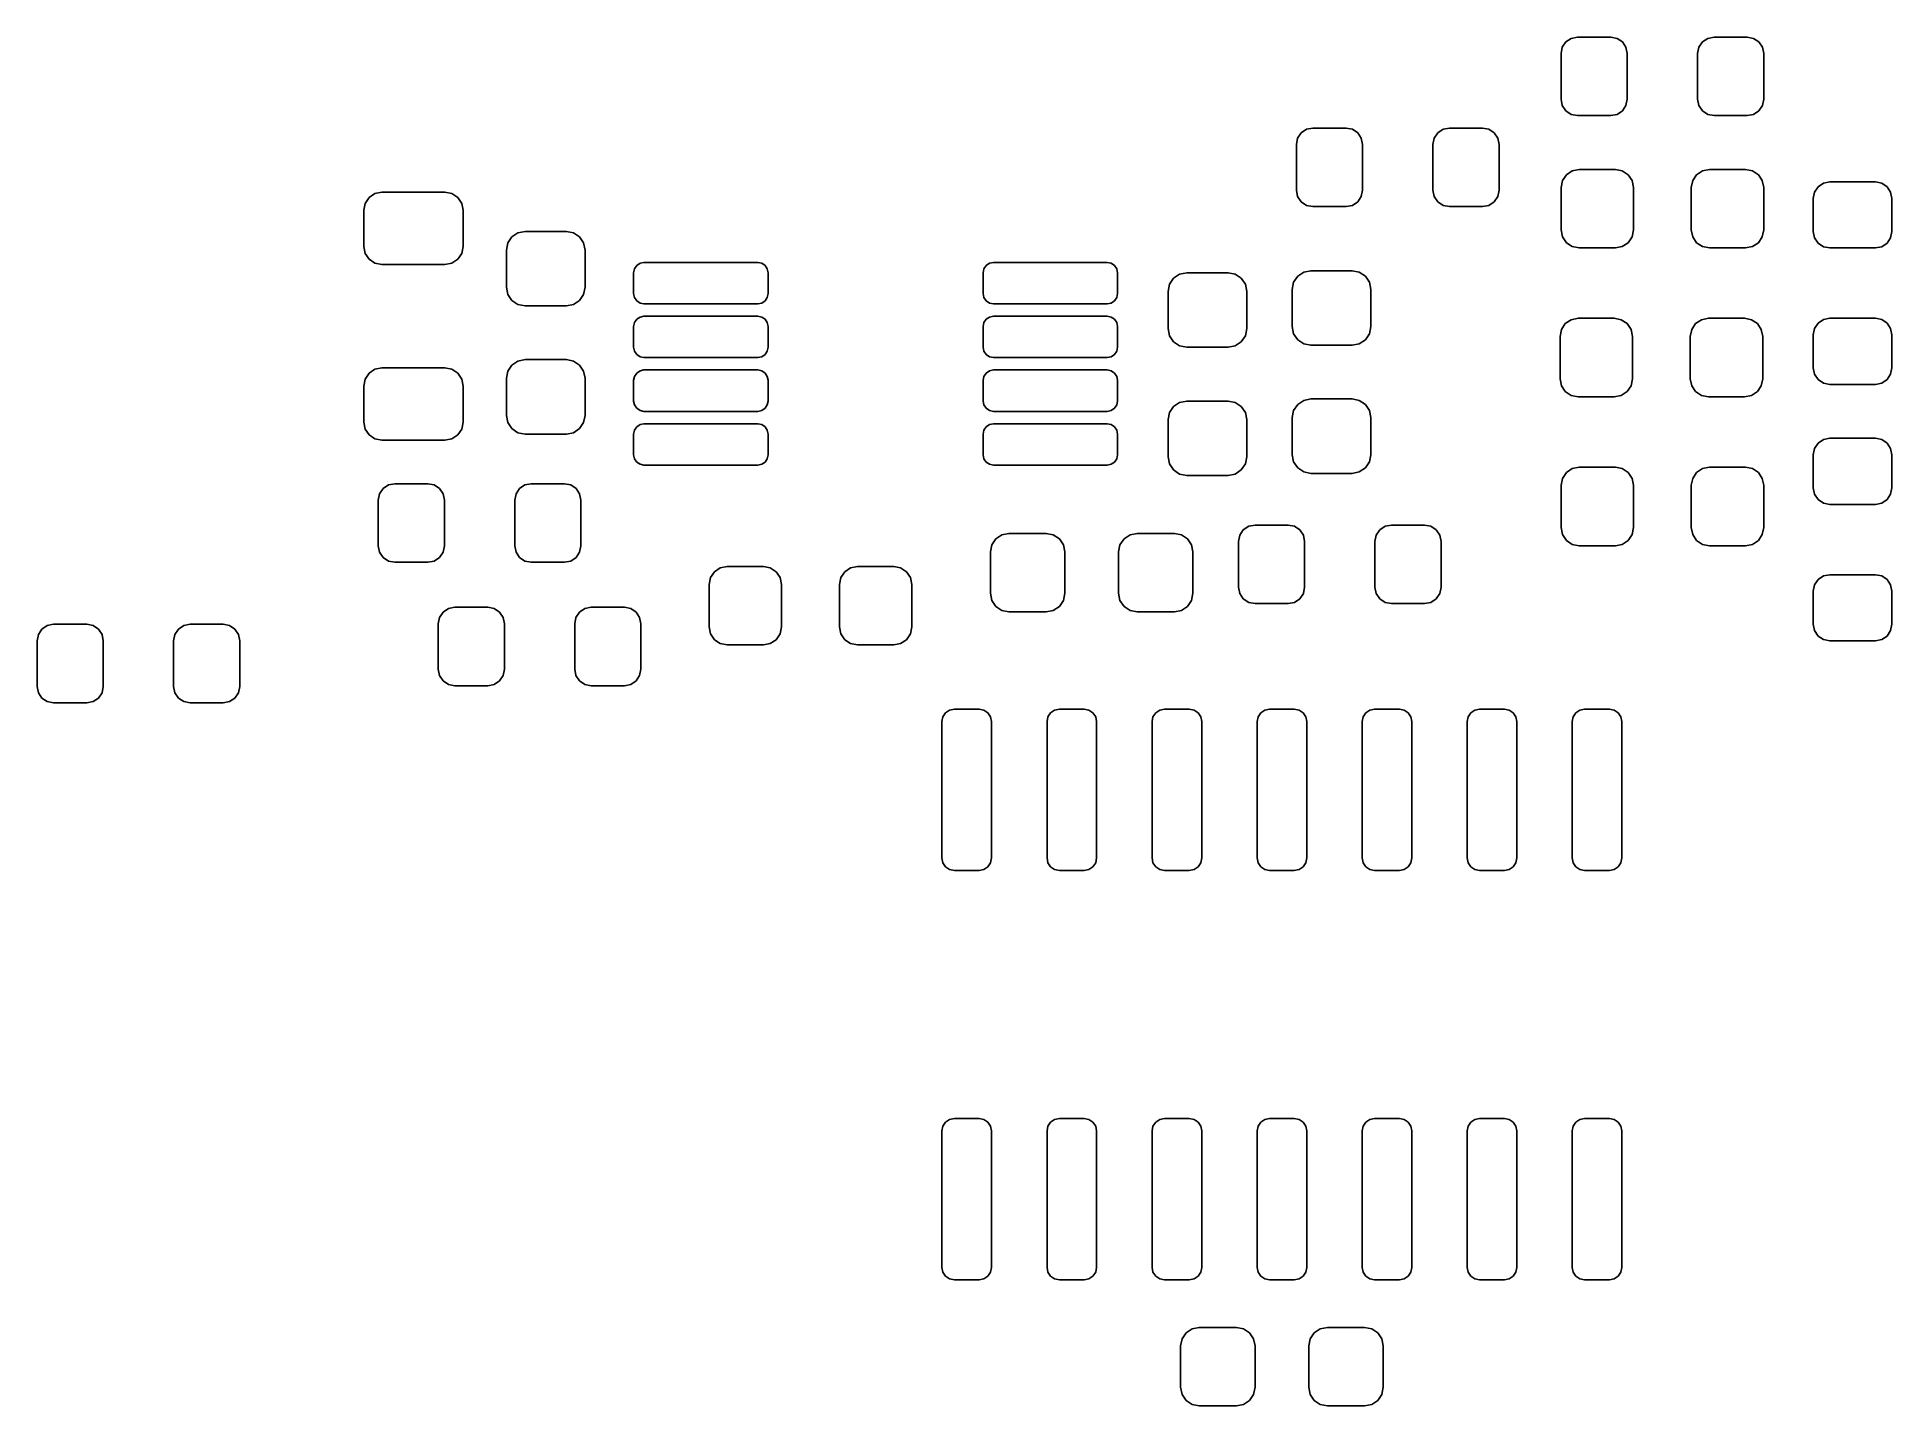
# Model space of a CAD drawing. Extents: x 184.2 to 206.6, y -76.5 to -59.9.
import ezdxf

# ---------------------------------------------------------------- set-up
doc = ezdxf.new("R2010")
doc.units = 0
doc.layers.add('BLACK', color=7, linetype='CONTINUOUS')

msp = doc.modelspace()

# ---------------------------------------------------------------- linework, layer by layer
at = {"layer": 'BLACK', "linetype": 'CONTINUOUS'}
for p, q in [((202.575, -60.125), (202.590224, -60.048463)), ((202.590224, -60.048463), (202.633579, -59.983579)), ((202.633579, -59.983579), (202.698463, -59.940224)), ((202.698463, -59.940224), (202.775, -59.925)), ((202.775, -59.925), (203.175, -59.925)), ((203.175, -59.925), (203.251537, -59.940224)), ((203.251537, -59.940224), (203.316421, -59.983579)), ((203.316421, -59.983579), (203.359776, -60.048463)), ((203.359776, -60.048463), (203.375, -60.125)), ((204.225, -60.125), (204.240224, -60.048463)), ((204.240224, -60.048463), (204.283579, -59.983579)), ((204.283579, -59.983579), (204.348463, -59.940224)), ((204.348463, -59.940224), (204.425, -59.925)), ((204.425, -59.925), (204.825, -59.925)), ((204.825, -59.925), (204.901537, -59.940224)), ((204.901537, -59.940224), (204.966421, -59.983579)), ((204.966421, -59.983579), (205.009776, -60.048463)), ((205.009776, -60.048463), (205.025, -60.125)), ((202.575, -60.675), (202.575, -60.125)), ((203.375, -60.125), (203.375, -60.675)), ((204.225, -60.675), (204.225, -60.125)), ((205.025, -60.125), (205.025, -60.675)), ((202.590224, -60.751537), (202.575, -60.675)), ((202.633579, -60.816421), (202.590224, -60.751537)), ((203.359776, -60.751537), (203.316421, -60.816421)), ((203.375, -60.675), (203.359776, -60.751537)), ((204.240224, -60.751537), (204.225, -60.675)), ((204.283579, -60.816421), (204.240224, -60.751537)), ((205.009776, -60.751537), (204.966421, -60.816421)), ((205.025, -60.675), (205.009776, -60.751537)), ((202.698463, -60.859776), (202.633579, -60.816421)), ((202.775, -60.875), (202.698463, -60.859776)), ((203.175, -60.875), (202.775, -60.875)), ((203.251537, -60.859776), (203.175, -60.875)), ((203.316421, -60.816421), (203.251537, -60.859776)), ((204.348463, -60.859776), (204.283579, -60.816421)), ((204.425, -60.875), (204.348463, -60.859776)), ((204.825, -60.875), (204.425, -60.875)), ((204.901537, -60.859776), (204.825, -60.875)), ((204.966421, -60.816421), (204.901537, -60.859776)), ((199.375, -61.225), (199.390224, -61.148463)), ((199.390224, -61.148463), (199.433579, -61.083579)), ((199.433579, -61.083579), (199.498463, -61.040224)), ((199.498463, -61.040224), (199.575, -61.025)), ((199.575, -61.025), (199.975, -61.025)), ((199.975, -61.025), (200.051537, -61.040224)), ((200.051537, -61.040224), (200.116421, -61.083579)), ((200.116421, -61.083579), (200.159776, -61.148463)), ((200.159776, -61.148463), (200.175, -61.225)), ((201.025, -61.225), (201.040224, -61.148463)), ((201.040224, -61.148463), (201.083579, -61.083579)), ((201.083579, -61.083579), (201.148463, -61.040224)), ((201.148463, -61.040224), (201.225, -61.025)), ((201.225, -61.025), (201.625, -61.025)), ((201.625, -61.025), (201.701537, -61.040224)), ((201.701537, -61.040224), (201.766421, -61.083579)), ((201.766421, -61.083579), (201.809776, -61.148463)), ((201.809776, -61.148463), (201.825, -61.225)), ((199.375, -61.775), (199.375, -61.225)), ((200.175, -61.225), (200.175, -61.775)), ((201.025, -61.775), (201.025, -61.225)), ((201.825, -61.225), (201.825, -61.775)), ((202.575, -61.74375), (202.591651, -61.660038)), ((202.591651, -61.660038), (202.63907, -61.58907)), ((202.63907, -61.58907), (202.710038, -61.541651)), ((202.710038, -61.541651), (202.79375, -61.525)), ((202.79375, -61.525), (203.23125, -61.525)), ((203.23125, -61.525), (203.314962, -61.541651)), ((203.314962, -61.541651), (203.38593, -61.58907)), ((203.38593, -61.58907), (203.433349, -61.660038)), ((203.433349, -61.660038), (203.45, -61.74375)), ((204.15, -61.74375), (204.166651, -61.660038)), ((204.166651, -61.660038), (204.21407, -61.58907)), ((204.21407, -61.58907), (204.285038, -61.541651)), ((204.285038, -61.541651), (204.36875, -61.525)), ((204.36875, -61.525), (204.80625, -61.525)), ((204.80625, -61.525), (204.889962, -61.541651)), ((204.889962, -61.541651), (204.96093, -61.58907)), ((204.96093, -61.58907), (205.008349, -61.660038)), ((205.008349, -61.660038), (205.025, -61.74375)), ((188.116651, -61.935038), (188.16407, -61.86407)), ((188.16407, -61.86407), (188.235038, -61.816651)), ((188.235038, -61.816651), (188.31875, -61.8)), ((188.31875, -61.8), (189.08125, -61.8)), ((189.08125, -61.8), (189.164962, -61.816651)), ((189.164962, -61.816651), (189.23593, -61.86407)), ((189.23593, -61.86407), (189.283349, -61.935038)), ((199.390224, -61.851537), (199.375, -61.775)), ((199.433579, -61.916421), (199.390224, -61.851537)), ((200.159776, -61.851537), (200.116421, -61.916421)), ((200.175, -61.775), (200.159776, -61.851537)), ((201.040224, -61.851537), (201.025, -61.775)), ((201.083579, -61.916421), (201.040224, -61.851537)), ((201.809776, -61.851537), (201.766421, -61.916421)), ((201.825, -61.775), (201.809776, -61.851537)), ((202.575, -62.25625), (202.575, -61.74375)), ((203.45, -61.74375), (203.45, -62.25625)), ((204.15, -62.25625), (204.15, -61.74375)), ((205.025, -61.74375), (205.025, -62.25625)), ((205.625, -61.875), (205.640224, -61.798463)), ((205.625, -62.275), (205.625, -61.875)), ((205.640224, -61.798463), (205.683579, -61.733579)), ((205.683579, -61.733579), (205.748463, -61.690224)), ((205.748463, -61.690224), (205.825, -61.675)), ((205.825, -61.675), (206.375, -61.675)), ((206.375, -61.675), (206.451537, -61.690224)), ((206.451537, -61.690224), (206.516421, -61.733579)), ((206.516421, -61.733579), (206.559776, -61.798463)), ((206.559776, -61.798463), (206.575, -61.875)), ((206.575, -61.875), (206.575, -62.275)), ((188.1, -62.01875), (188.116651, -61.935038)), ((188.1, -62.45625), (188.1, -62.01875)), ((189.283349, -61.935038), (189.3, -62.01875)), ((189.3, -62.01875), (189.3, -62.45625)), ((199.498463, -61.959776), (199.433579, -61.916421)), ((199.575, -61.975), (199.498463, -61.959776)), ((199.975, -61.975), (199.575, -61.975)), ((200.051537, -61.959776), (199.975, -61.975)), ((200.116421, -61.916421), (200.051537, -61.959776)), ((201.148463, -61.959776), (201.083579, -61.916421)), ((201.225, -61.975), (201.148463, -61.959776)), ((201.625, -61.975), (201.225, -61.975)), ((201.701537, -61.959776), (201.625, -61.975)), ((201.766421, -61.916421), (201.701537, -61.959776)), ((189.842127, -62.413896), (189.890901, -62.340901)), ((189.890901, -62.340901), (189.963896, -62.292127)), ((189.963896, -62.292127), (190.05, -62.275)), ((190.05, -62.275), (190.55, -62.275)), ((190.55, -62.275), (190.636104, -62.292127)), ((190.636104, -62.292127), (190.709099, -62.340901)), ((190.709099, -62.340901), (190.757873, -62.413896)), ((202.591651, -62.339962), (202.575, -62.25625)), ((202.63907, -62.41093), (202.591651, -62.339962)), ((203.433349, -62.339962), (203.38593, -62.41093)), ((203.45, -62.25625), (203.433349, -62.339962)), ((204.166651, -62.339962), (204.15, -62.25625)), ((204.21407, -62.41093), (204.166651, -62.339962)), ((205.008349, -62.339962), (204.96093, -62.41093)), ((205.025, -62.25625), (205.008349, -62.339962)), ((205.640224, -62.351537), (205.625, -62.275)), ((206.575, -62.275), (206.559776, -62.351537)), ((188.116651, -62.539962), (188.1, -62.45625)), ((188.16407, -62.61093), (188.116651, -62.539962)), ((189.283349, -62.539962), (189.23593, -62.61093)), ((189.3, -62.45625), (189.283349, -62.539962)), ((189.825, -62.5), (189.842127, -62.413896)), ((189.825, -62.95), (189.825, -62.5)), ((190.757873, -62.413896), (190.775, -62.5)), ((190.775, -62.5), (190.775, -62.95)), ((202.710038, -62.458349), (202.63907, -62.41093)), ((202.79375, -62.475), (202.710038, -62.458349)), ((203.23125, -62.475), (202.79375, -62.475)), ((203.314962, -62.458349), (203.23125, -62.475)), ((203.38593, -62.41093), (203.314962, -62.458349)), ((204.285038, -62.458349), (204.21407, -62.41093)), ((204.36875, -62.475), (204.285038, -62.458349)), ((204.80625, -62.475), (204.36875, -62.475)), ((204.889962, -62.458349), (204.80625, -62.475)), ((204.96093, -62.41093), (204.889962, -62.458349)), ((205.683579, -62.416421), (205.640224, -62.351537)), ((205.748463, -62.459776), (205.683579, -62.416421)), ((205.825, -62.475), (205.748463, -62.459776)), ((206.375, -62.475), (205.825, -62.475)), ((206.451537, -62.459776), (206.375, -62.475)), ((206.516421, -62.416421), (206.451537, -62.459776)), ((206.559776, -62.351537), (206.516421, -62.416421)), ((188.235038, -62.658349), (188.16407, -62.61093)), ((188.31875, -62.675), (188.235038, -62.658349)), ((189.08125, -62.675), (188.31875, -62.675)), ((189.164962, -62.658349), (189.08125, -62.675)), ((189.23593, -62.61093), (189.164962, -62.658349)), ((191.3625, -62.775), (191.372015, -62.727165)), ((191.3625, -63.025), (191.3625, -62.775)), ((191.372015, -62.727165), (191.399112, -62.686612)), ((191.399112, -62.686612), (191.439665, -62.659515)), ((191.439665, -62.659515), (191.4875, -62.65)), ((191.4875, -62.65), (192.8625, -62.65)), ((192.8625, -62.65), (192.910335, -62.659515)), ((192.910335, -62.659515), (192.950888, -62.686612)), ((192.950888, -62.686612), (192.977985, -62.727165)), ((192.977985, -62.727165), (192.9875, -62.775)), ((192.9875, -62.775), (192.9875, -63.025)), ((195.5875, -62.775), (195.597015, -62.727165)), ((195.5875, -63.025), (195.5875, -62.775)), ((195.597015, -62.727165), (195.624112, -62.686612)), ((195.624112, -62.686612), (195.664665, -62.659515)), ((195.664665, -62.659515), (195.7125, -62.65)), ((195.7125, -62.65), (197.0875, -62.65)), ((197.0875, -62.65), (197.135335, -62.659515)), ((197.135335, -62.659515), (197.175888, -62.686612)), ((197.175888, -62.686612), (197.202985, -62.727165)), ((197.202985, -62.727165), (197.2125, -62.775)), ((197.2125, -62.775), (197.2125, -63.025)), ((197.963896, -62.792127), (198.05, -62.775)), ((198.05, -62.775), (198.55, -62.775)), ((198.55, -62.775), (198.636104, -62.792127)), ((199.390901, -62.815901), (199.463896, -62.767127)), ((199.463896, -62.767127), (199.55, -62.75)), ((199.55, -62.75), (200.05, -62.75)), ((200.05, -62.75), (200.136104, -62.767127)), ((200.136104, -62.767127), (200.209099, -62.815901)), ((189.842127, -63.036104), (189.825, -62.95)), ((190.775, -62.95), (190.757873, -63.036104)), ((197.825, -63), (197.842127, -62.913896)), ((197.825, -63.45), (197.825, -63)), ((197.842127, -62.913896), (197.890901, -62.840901)), ((197.890901, -62.840901), (197.963896, -62.792127)), ((198.636104, -62.792127), (198.709099, -62.840901)), ((198.709099, -62.840901), (198.757873, -62.913896)), ((198.757873, -62.913896), (198.775, -63)), ((198.775, -63), (198.775, -63.45)), ((199.325, -62.975), (199.342127, -62.888896)), ((199.325, -63.425), (199.325, -62.975)), ((199.342127, -62.888896), (199.390901, -62.815901)), ((200.209099, -62.815901), (200.257873, -62.888896)), ((200.257873, -62.888896), (200.275, -62.975)), ((200.275, -62.975), (200.275, -63.425)), ((189.890901, -63.109099), (189.842127, -63.036104)), ((189.963896, -63.157873), (189.890901, -63.109099)), ((190.05, -63.175), (189.963896, -63.157873)), ((190.55, -63.175), (190.05, -63.175)), ((190.636104, -63.157873), (190.55, -63.175)), ((190.709099, -63.109099), (190.636104, -63.157873)), ((190.757873, -63.036104), (190.709099, -63.109099)), ((191.372015, -63.072835), (191.3625, -63.025)), ((191.399112, -63.113388), (191.372015, -63.072835)), ((191.439665, -63.140485), (191.399112, -63.113388)), ((191.4875, -63.15), (191.439665, -63.140485)), ((192.8625, -63.15), (191.4875, -63.15)), ((192.910335, -63.140485), (192.8625, -63.15)), ((192.950888, -63.113388), (192.910335, -63.140485)), ((192.977985, -63.072835), (192.950888, -63.113388)), ((192.9875, -63.025), (192.977985, -63.072835)), ((195.597015, -63.072835), (195.5875, -63.025)), ((195.624112, -63.113388), (195.597015, -63.072835)), ((195.664665, -63.140485), (195.624112, -63.113388)), ((195.7125, -63.15), (195.664665, -63.140485)), ((197.0875, -63.15), (195.7125, -63.15)), ((197.135335, -63.140485), (197.0875, -63.15)), ((197.175888, -63.113388), (197.135335, -63.140485)), ((197.202985, -63.072835), (197.175888, -63.113388)), ((197.2125, -63.025), (197.202985, -63.072835)), ((191.3625, -63.425), (191.372015, -63.377165)), ((191.3625, -63.675), (191.3625, -63.425)), ((191.372015, -63.377165), (191.399112, -63.336612)), ((191.399112, -63.336612), (191.439665, -63.309515)), ((191.439665, -63.309515), (191.4875, -63.3)), ((191.4875, -63.3), (192.8625, -63.3)), ((192.8625, -63.3), (192.910335, -63.309515)), ((192.910335, -63.309515), (192.950888, -63.336612)), ((192.950888, -63.336612), (192.977985, -63.377165)), ((192.977985, -63.377165), (192.9875, -63.425)), ((192.9875, -63.425), (192.9875, -63.675)), ((195.5875, -63.425), (195.597015, -63.377165)), ((195.5875, -63.675), (195.5875, -63.425)), ((195.597015, -63.377165), (195.624112, -63.336612)), ((195.624112, -63.336612), (195.664665, -63.309515)), ((195.664665, -63.309515), (195.7125, -63.3)), ((195.7125, -63.3), (197.0875, -63.3)), ((197.0875, -63.3), (197.135335, -63.309515)), ((197.135335, -63.309515), (197.175888, -63.336612)), ((197.175888, -63.336612), (197.202985, -63.377165)), ((197.202985, -63.377165), (197.2125, -63.425)), ((197.2125, -63.425), (197.2125, -63.675)), ((197.842127, -63.536104), (197.825, -63.45)), ((198.775, -63.45), (198.757873, -63.536104)), ((199.342127, -63.511104), (199.325, -63.425)), ((200.275, -63.425), (200.257873, -63.511104)), ((202.5625, -63.54375), (202.579151, -63.460038)), ((202.579151, -63.460038), (202.62657, -63.38907)), ((202.62657, -63.38907), (202.697538, -63.341651)), ((202.697538, -63.341651), (202.78125, -63.325)), ((202.78125, -63.325), (203.21875, -63.325)), ((203.21875, -63.325), (203.302462, -63.341651)), ((203.302462, -63.341651), (203.37343, -63.38907)), ((203.37343, -63.38907), (203.420849, -63.460038)), ((203.420849, -63.460038), (203.4375, -63.54375)), ((204.1375, -63.54375), (204.154151, -63.460038)), ((204.154151, -63.460038), (204.20157, -63.38907)), ((204.20157, -63.38907), (204.272538, -63.341651)), ((204.272538, -63.341651), (204.35625, -63.325)), ((204.35625, -63.325), (204.79375, -63.325)), ((204.79375, -63.325), (204.877462, -63.341651)), ((204.877462, -63.341651), (204.94843, -63.38907)), ((204.94843, -63.38907), (204.995849, -63.460038)), ((204.995849, -63.460038), (205.0125, -63.54375)), ((205.625, -63.525), (205.640224, -63.448463)), ((205.640224, -63.448463), (205.683579, -63.383579)), ((205.683579, -63.383579), (205.748463, -63.340224)), ((205.748463, -63.340224), (205.825, -63.325)), ((205.825, -63.325), (206.375, -63.325)), ((206.375, -63.325), (206.451537, -63.340224)), ((206.451537, -63.340224), (206.516421, -63.383579)), ((206.516421, -63.383579), (206.559776, -63.448463)), ((206.559776, -63.448463), (206.575, -63.525)), ((191.372015, -63.722835), (191.3625, -63.675)), ((192.9875, -63.675), (192.977985, -63.722835)), ((195.597015, -63.722835), (195.5875, -63.675)), ((197.2125, -63.675), (197.202985, -63.722835)), ((197.890901, -63.609099), (197.842127, -63.536104)), ((197.963896, -63.657873), (197.890901, -63.609099)), ((198.05, -63.675), (197.963896, -63.657873)), ((198.55, -63.675), (198.05, -63.675)), ((198.636104, -63.657873), (198.55, -63.675)), ((198.709099, -63.609099), (198.636104, -63.657873)), ((198.757873, -63.536104), (198.709099, -63.609099)), ((199.390901, -63.584099), (199.342127, -63.511104)), ((199.463896, -63.632873), (199.390901, -63.584099)), ((199.55, -63.65), (199.463896, -63.632873)), ((200.05, -63.65), (199.55, -63.65)), ((200.136104, -63.632873), (200.05, -63.65)), ((200.209099, -63.584099), (200.136104, -63.632873)), ((200.257873, -63.511104), (200.209099, -63.584099)), ((202.5625, -64.05625), (202.5625, -63.54375)), ((203.4375, -63.54375), (203.4375, -64.05625)), ((204.1375, -64.05625), (204.1375, -63.54375)), ((205.0125, -63.54375), (205.0125, -64.05625)), ((205.625, -63.925), (205.625, -63.525)), ((206.575, -63.525), (206.575, -63.925)), ((189.842127, -63.963896), (189.890901, -63.890901)), ((189.890901, -63.890901), (189.963896, -63.842127)), ((189.963896, -63.842127), (190.05, -63.825)), ((190.05, -63.825), (190.55, -63.825)), ((190.55, -63.825), (190.636104, -63.842127)), ((190.636104, -63.842127), (190.709099, -63.890901)), ((190.709099, -63.890901), (190.757873, -63.963896)), ((191.399112, -63.763388), (191.372015, -63.722835)), ((191.439665, -63.790485), (191.399112, -63.763388)), ((191.4875, -63.8), (191.439665, -63.790485)), ((192.8625, -63.8), (191.4875, -63.8)), ((192.910335, -63.790485), (192.8625, -63.8)), ((192.950888, -63.763388), (192.910335, -63.790485)), ((192.977985, -63.722835), (192.950888, -63.763388)), ((195.624112, -63.763388), (195.597015, -63.722835)), ((195.664665, -63.790485), (195.624112, -63.763388)), ((195.7125, -63.8), (195.664665, -63.790485)), ((197.0875, -63.8), (195.7125, -63.8)), ((197.135335, -63.790485), (197.0875, -63.8)), ((197.175888, -63.763388), (197.135335, -63.790485)), ((197.202985, -63.722835), (197.175888, -63.763388)), ((188.1, -64.14375), (188.116651, -64.060038)), ((188.116651, -64.060038), (188.16407, -63.98907)), ((188.16407, -63.98907), (188.235038, -63.941651)), ((188.235038, -63.941651), (188.31875, -63.925)), ((188.31875, -63.925), (189.08125, -63.925)), ((189.08125, -63.925), (189.164962, -63.941651)), ((189.164962, -63.941651), (189.23593, -63.98907)), ((189.23593, -63.98907), (189.283349, -64.060038)), ((189.283349, -64.060038), (189.3, -64.14375)), ((189.825, -64.05), (189.842127, -63.963896)), ((189.825, -64.5), (189.825, -64.05)), ((190.757873, -63.963896), (190.775, -64.05)), ((190.775, -64.05), (190.775, -64.5)), ((191.3625, -64.075), (191.372015, -64.027165)), ((191.3625, -64.325), (191.3625, -64.075)), ((191.372015, -64.027165), (191.399112, -63.986612)), ((191.399112, -63.986612), (191.439665, -63.959515)), ((191.439665, -63.959515), (191.4875, -63.95)), ((191.4875, -63.95), (192.8625, -63.95)), ((192.8625, -63.95), (192.910335, -63.959515)), ((192.910335, -63.959515), (192.950888, -63.986612)), ((192.950888, -63.986612), (192.977985, -64.027165)), ((192.977985, -64.027165), (192.9875, -64.075)), ((192.9875, -64.075), (192.9875, -64.325)), ((195.5875, -64.075), (195.597015, -64.027165)), ((195.5875, -64.325), (195.5875, -64.075)), ((195.597015, -64.027165), (195.624112, -63.986612)), ((195.624112, -63.986612), (195.664665, -63.959515)), ((195.664665, -63.959515), (195.7125, -63.95)), ((195.7125, -63.95), (197.0875, -63.95)), ((197.0875, -63.95), (197.135335, -63.959515)), ((197.135335, -63.959515), (197.175888, -63.986612)), ((197.175888, -63.986612), (197.202985, -64.027165)), ((197.202985, -64.027165), (197.2125, -64.075)), ((197.2125, -64.075), (197.2125, -64.325)), ((202.579151, -64.139962), (202.5625, -64.05625)), ((203.4375, -64.05625), (203.420849, -64.139962)), ((204.154151, -64.139962), (204.1375, -64.05625)), ((205.0125, -64.05625), (204.995849, -64.139962)), ((205.640224, -64.001537), (205.625, -63.925)), ((205.683579, -64.066421), (205.640224, -64.001537)), ((205.748463, -64.109776), (205.683579, -64.066421)), ((205.825, -64.125), (205.748463, -64.109776)), ((206.375, -64.125), (205.825, -64.125)), ((206.451537, -64.109776), (206.375, -64.125)), ((206.516421, -64.066421), (206.451537, -64.109776)), ((206.559776, -64.001537), (206.516421, -64.066421)), ((206.575, -63.925), (206.559776, -64.001537)), ((188.1, -64.58125), (188.1, -64.14375)), ((189.3, -64.14375), (189.3, -64.58125)), ((191.372015, -64.372835), (191.3625, -64.325)), ((192.9875, -64.325), (192.977985, -64.372835)), ((195.597015, -64.372835), (195.5875, -64.325)), ((197.2125, -64.325), (197.202985, -64.372835)), ((197.890901, -64.390901), (197.963896, -64.342127)), ((197.963896, -64.342127), (198.05, -64.325)), ((198.05, -64.325), (198.55, -64.325)), ((198.55, -64.325), (198.636104, -64.342127)), ((198.636104, -64.342127), (198.709099, -64.390901)), ((199.390901, -64.365901), (199.463896, -64.317127)), ((199.463896, -64.317127), (199.55, -64.3)), ((199.55, -64.3), (200.05, -64.3)), ((200.05, -64.3), (200.136104, -64.317127)), ((200.136104, -64.317127), (200.209099, -64.365901)), ((202.62657, -64.21093), (202.579151, -64.139962)), ((202.697538, -64.258349), (202.62657, -64.21093)), ((202.78125, -64.275), (202.697538, -64.258349)), ((203.21875, -64.275), (202.78125, -64.275)), ((203.302462, -64.258349), (203.21875, -64.275)), ((203.37343, -64.21093), (203.302462, -64.258349)), ((203.420849, -64.139962), (203.37343, -64.21093)), ((204.20157, -64.21093), (204.154151, -64.139962)), ((204.272538, -64.258349), (204.20157, -64.21093)), ((204.35625, -64.275), (204.272538, -64.258349)), ((204.79375, -64.275), (204.35625, -64.275)), ((204.877462, -64.258349), (204.79375, -64.275)), ((204.94843, -64.21093), (204.877462, -64.258349)), ((204.995849, -64.139962), (204.94843, -64.21093)), ((188.116651, -64.664962), (188.1, -64.58125)), ((189.3, -64.58125), (189.283349, -64.664962)), ((189.842127, -64.586104), (189.825, -64.5)), ((190.775, -64.5), (190.757873, -64.586104)), ((191.399112, -64.413388), (191.372015, -64.372835)), ((191.439665, -64.440485), (191.399112, -64.413388)), ((191.4875, -64.45), (191.439665, -64.440485)), ((192.8625, -64.45), (191.4875, -64.45)), ((192.910335, -64.440485), (192.8625, -64.45)), ((192.950888, -64.413388), (192.910335, -64.440485)), ((192.977985, -64.372835), (192.950888, -64.413388)), ((195.624112, -64.413388), (195.597015, -64.372835)), ((195.664665, -64.440485), (195.624112, -64.413388)), ((195.7125, -64.45), (195.664665, -64.440485)), ((197.0875, -64.45), (195.7125, -64.45)), ((197.135335, -64.440485), (197.0875, -64.45)), ((197.175888, -64.413388), (197.135335, -64.440485)), ((197.202985, -64.372835), (197.175888, -64.413388)), ((197.825, -64.55), (197.842127, -64.463896)), ((197.825, -65), (197.825, -64.55)), ((197.842127, -64.463896), (197.890901, -64.390901)), ((198.709099, -64.390901), (198.757873, -64.463896)), ((198.757873, -64.463896), (198.775, -64.55)), ((198.775, -64.55), (198.775, -65)), ((199.325, -64.525), (199.342127, -64.438896)), ((199.325, -64.975), (199.325, -64.525)), ((199.342127, -64.438896), (199.390901, -64.365901)), ((200.209099, -64.365901), (200.257873, -64.438896)), ((200.257873, -64.438896), (200.275, -64.525)), ((200.275, -64.525), (200.275, -64.975)), ((188.16407, -64.73593), (188.116651, -64.664962)), ((188.235038, -64.783349), (188.16407, -64.73593)), ((188.31875, -64.8), (188.235038, -64.783349)), ((189.08125, -64.8), (188.31875, -64.8)), ((189.164962, -64.783349), (189.08125, -64.8)), ((189.23593, -64.73593), (189.164962, -64.783349)), ((189.283349, -64.664962), (189.23593, -64.73593)), ((189.890901, -64.659099), (189.842127, -64.586104)), ((189.963896, -64.707873), (189.890901, -64.659099)), ((190.05, -64.725), (189.963896, -64.707873)), ((190.55, -64.725), (190.05, -64.725)), ((190.636104, -64.707873), (190.55, -64.725)), ((190.709099, -64.659099), (190.636104, -64.707873)), ((190.757873, -64.586104), (190.709099, -64.659099)), ((191.3625, -64.725), (191.372015, -64.677165)), ((191.3625, -64.975), (191.3625, -64.725)), ((191.372015, -64.677165), (191.399112, -64.636612)), ((191.399112, -64.636612), (191.439665, -64.609515)), ((191.439665, -64.609515), (191.4875, -64.6)), ((191.4875, -64.6), (192.8625, -64.6)), ((192.8625, -64.6), (192.910335, -64.609515)), ((192.910335, -64.609515), (192.950888, -64.636612)), ((192.950888, -64.636612), (192.977985, -64.677165)), ((192.977985, -64.677165), (192.9875, -64.725)), ((192.9875, -64.725), (192.9875, -64.975)), ((195.5875, -64.725), (195.597015, -64.677165)), ((195.5875, -64.975), (195.5875, -64.725)), ((195.597015, -64.677165), (195.624112, -64.636612)), ((195.624112, -64.636612), (195.664665, -64.609515)), ((195.664665, -64.609515), (195.7125, -64.6)), ((195.7125, -64.6), (197.0875, -64.6)), ((197.0875, -64.6), (197.135335, -64.609515)), ((197.135335, -64.609515), (197.175888, -64.636612)), ((197.175888, -64.636612), (197.202985, -64.677165)), ((197.202985, -64.677165), (197.2125, -64.725)), ((197.2125, -64.725), (197.2125, -64.975)), ((205.683579, -64.833579), (205.748463, -64.790224)), ((205.748463, -64.790224), (205.825, -64.775)), ((205.825, -64.775), (206.375, -64.775)), ((206.375, -64.775), (206.451537, -64.790224)), ((206.451537, -64.790224), (206.516421, -64.833579)), ((191.372015, -65.022835), (191.3625, -64.975)), ((191.399112, -65.063388), (191.372015, -65.022835)), ((192.977985, -65.022835), (192.950888, -65.063388)), ((192.9875, -64.975), (192.977985, -65.022835)), ((195.597015, -65.022835), (195.5875, -64.975)), ((195.624112, -65.063388), (195.597015, -65.022835)), ((197.202985, -65.022835), (197.175888, -65.063388)), ((197.2125, -64.975), (197.202985, -65.022835)), ((197.842127, -65.086104), (197.825, -65)), ((198.775, -65), (198.757873, -65.086104)), ((199.342127, -65.061104), (199.325, -64.975)), ((200.275, -64.975), (200.257873, -65.061104)), ((205.625, -64.975), (205.640224, -64.898463)), ((205.625, -65.375), (205.625, -64.975)), ((205.640224, -64.898463), (205.683579, -64.833579)), ((206.516421, -64.833579), (206.559776, -64.898463)), ((206.559776, -64.898463), (206.575, -64.975)), ((206.575, -64.975), (206.575, -65.375)), ((191.439665, -65.090485), (191.399112, -65.063388)), ((191.4875, -65.1), (191.439665, -65.090485)), ((192.8625, -65.1), (191.4875, -65.1)), ((192.910335, -65.090485), (192.8625, -65.1)), ((192.950888, -65.063388), (192.910335, -65.090485)), ((195.664665, -65.090485), (195.624112, -65.063388)), ((195.7125, -65.1), (195.664665, -65.090485)), ((197.0875, -65.1), (195.7125, -65.1)), ((197.135335, -65.090485), (197.0875, -65.1)), ((197.175888, -65.063388), (197.135335, -65.090485)), ((197.890901, -65.159099), (197.842127, -65.086104)), ((197.963896, -65.207873), (197.890901, -65.159099)), ((198.05, -65.225), (197.963896, -65.207873)), ((198.55, -65.225), (198.05, -65.225)), ((198.636104, -65.207873), (198.55, -65.225)), ((198.709099, -65.159099), (198.636104, -65.207873)), ((198.757873, -65.086104), (198.709099, -65.159099)), ((199.390901, -65.134099), (199.342127, -65.061104)), ((199.463896, -65.182873), (199.390901, -65.134099)), ((199.55, -65.2), (199.463896, -65.182873)), ((200.05, -65.2), (199.55, -65.2)), ((200.136104, -65.182873), (200.05, -65.2)), ((200.209099, -65.134099), (200.136104, -65.182873)), ((200.257873, -65.061104), (200.209099, -65.134099)), ((202.591651, -65.260038), (202.63907, -65.18907)), ((202.63907, -65.18907), (202.710038, -65.141651)), ((202.710038, -65.141651), (202.79375, -65.125)), ((202.79375, -65.125), (203.23125, -65.125)), ((203.23125, -65.125), (203.314962, -65.141651)), ((203.314962, -65.141651), (203.38593, -65.18907)), ((203.38593, -65.18907), (203.433349, -65.260038)), ((204.166651, -65.260038), (204.21407, -65.18907)), ((204.21407, -65.18907), (204.285038, -65.141651)), ((204.285038, -65.141651), (204.36875, -65.125)), ((204.36875, -65.125), (204.80625, -65.125)), ((204.80625, -65.125), (204.889962, -65.141651)), ((204.889962, -65.141651), (204.96093, -65.18907)), ((204.96093, -65.18907), (205.008349, -65.260038)), ((188.275, -65.525), (188.290224, -65.448463)), ((188.290224, -65.448463), (188.333579, -65.383579)), ((188.333579, -65.383579), (188.398463, -65.340224)), ((188.398463, -65.340224), (188.475, -65.325)), ((188.475, -65.325), (188.875, -65.325)), ((188.875, -65.325), (188.951537, -65.340224)), ((188.951537, -65.340224), (189.016421, -65.383579)), ((189.016421, -65.383579), (189.059776, -65.448463)), ((189.059776, -65.448463), (189.075, -65.525)), ((189.925, -65.525), (189.940224, -65.448463)), ((189.940224, -65.448463), (189.983579, -65.383579)), ((189.983579, -65.383579), (190.048463, -65.340224)), ((190.048463, -65.340224), (190.125, -65.325)), ((190.125, -65.325), (190.525, -65.325)), ((190.525, -65.325), (190.601537, -65.340224)), ((190.601537, -65.340224), (190.666421, -65.383579)), ((190.666421, -65.383579), (190.709776, -65.448463)), ((190.709776, -65.448463), (190.725, -65.525)), ((202.575, -65.34375), (202.591651, -65.260038)), ((202.575, -65.85625), (202.575, -65.34375)), ((203.433349, -65.260038), (203.45, -65.34375)), ((203.45, -65.34375), (203.45, -65.85625)), ((204.15, -65.34375), (204.166651, -65.260038)), ((204.15, -65.85625), (204.15, -65.34375)), ((205.008349, -65.260038), (205.025, -65.34375)), ((205.025, -65.34375), (205.025, -65.85625)), ((205.640224, -65.451537), (205.625, -65.375)), ((205.683579, -65.516421), (205.640224, -65.451537)), ((206.559776, -65.451537), (206.516421, -65.516421)), ((206.575, -65.375), (206.559776, -65.451537)), ((188.275, -66.075), (188.275, -65.525)), ((189.075, -65.525), (189.075, -66.075)), ((189.925, -66.075), (189.925, -65.525)), ((190.725, -65.525), (190.725, -66.075)), ((205.748463, -65.559776), (205.683579, -65.516421)), ((205.825, -65.575), (205.748463, -65.559776)), ((206.375, -65.575), (205.825, -65.575)), ((206.451537, -65.559776), (206.375, -65.575)), ((206.516421, -65.516421), (206.451537, -65.559776)), ((195.813896, -65.942127), (195.9, -65.925)), ((195.9, -65.925), (196.35, -65.925)), ((196.35, -65.925), (196.436104, -65.942127)), ((197.363896, -65.942127), (197.45, -65.925)), ((197.45, -65.925), (197.9, -65.925)), ((197.9, -65.925), (197.986104, -65.942127)), ((198.690224, -65.948463), (198.733579, -65.883579)), ((198.733579, -65.883579), (198.798463, -65.840224)), ((198.798463, -65.840224), (198.875, -65.825)), ((198.875, -65.825), (199.275, -65.825)), ((199.275, -65.825), (199.351537, -65.840224)), ((199.351537, -65.840224), (199.416421, -65.883579)), ((199.416421, -65.883579), (199.459776, -65.948463)), ((200.340224, -65.948463), (200.383579, -65.883579)), ((200.383579, -65.883579), (200.448463, -65.840224)), ((200.448463, -65.840224), (200.525, -65.825)), ((200.525, -65.825), (200.925, -65.825)), ((200.925, -65.825), (201.001537, -65.840224)), ((201.001537, -65.840224), (201.066421, -65.883579)), ((201.066421, -65.883579), (201.109776, -65.948463)), ((202.591651, -65.939962), (202.575, -65.85625)), ((203.45, -65.85625), (203.433349, -65.939962)), ((204.166651, -65.939962), (204.15, -65.85625)), ((205.025, -65.85625), (205.008349, -65.939962)), ((188.290224, -66.151537), (188.275, -66.075)), ((188.333579, -66.216421), (188.290224, -66.151537)), ((189.059776, -66.151537), (189.016421, -66.216421)), ((189.075, -66.075), (189.059776, -66.151537)), ((189.940224, -66.151537), (189.925, -66.075)), ((189.983579, -66.216421), (189.940224, -66.151537)), ((190.709776, -66.151537), (190.666421, -66.216421)), ((190.725, -66.075), (190.709776, -66.151537)), ((195.675, -66.15), (195.692127, -66.063896)), ((195.675, -66.65), (195.675, -66.15)), ((195.692127, -66.063896), (195.740901, -65.990901)), ((195.740901, -65.990901), (195.813896, -65.942127)), ((196.436104, -65.942127), (196.509099, -65.990901)), ((196.509099, -65.990901), (196.557873, -66.063896)), ((196.557873, -66.063896), (196.575, -66.15)), ((196.575, -66.15), (196.575, -66.65)), ((197.225, -66.15), (197.242127, -66.063896)), ((197.225, -66.65), (197.225, -66.15)), ((197.242127, -66.063896), (197.290901, -65.990901)), ((197.290901, -65.990901), (197.363896, -65.942127)), ((197.986104, -65.942127), (198.059099, -65.990901)), ((198.059099, -65.990901), (198.107873, -66.063896)), ((198.107873, -66.063896), (198.125, -66.15)), ((198.125, -66.15), (198.125, -66.65)), ((198.675, -66.025), (198.690224, -65.948463)), ((198.675, -66.575), (198.675, -66.025)), ((199.459776, -65.948463), (199.475, -66.025)), ((199.475, -66.025), (199.475, -66.575)), ((200.325, -66.025), (200.340224, -65.948463)), ((200.325, -66.575), (200.325, -66.025)), ((201.109776, -65.948463), (201.125, -66.025)), ((201.125, -66.025), (201.125, -66.575)), ((202.63907, -66.01093), (202.591651, -65.939962)), ((202.710038, -66.058349), (202.63907, -66.01093)), ((202.79375, -66.075), (202.710038, -66.058349)), ((203.23125, -66.075), (202.79375, -66.075)), ((203.314962, -66.058349), (203.23125, -66.075)), ((203.38593, -66.01093), (203.314962, -66.058349)), ((203.433349, -65.939962), (203.38593, -66.01093)), ((204.21407, -66.01093), (204.166651, -65.939962)), ((204.285038, -66.058349), (204.21407, -66.01093)), ((204.36875, -66.075), (204.285038, -66.058349)), ((204.80625, -66.075), (204.36875, -66.075)), ((204.889962, -66.058349), (204.80625, -66.075)), ((204.96093, -66.01093), (204.889962, -66.058349)), ((205.008349, -65.939962), (204.96093, -66.01093)), ((188.398463, -66.259776), (188.333579, -66.216421)), ((188.475, -66.275), (188.398463, -66.259776)), ((188.875, -66.275), (188.475, -66.275)), ((188.951537, -66.259776), (188.875, -66.275)), ((189.016421, -66.216421), (188.951537, -66.259776)), ((190.048463, -66.259776), (189.983579, -66.216421)), ((190.125, -66.275), (190.048463, -66.259776)), ((190.525, -66.275), (190.125, -66.275)), ((190.601537, -66.259776), (190.525, -66.275)), ((190.666421, -66.216421), (190.601537, -66.259776)), ((192.33907, -66.38907), (192.410038, -66.341651)), ((192.410038, -66.341651), (192.49375, -66.325)), ((192.49375, -66.325), (192.93125, -66.325)), ((192.93125, -66.325), (193.014962, -66.341651)), ((193.014962, -66.341651), (193.08593, -66.38907)), ((193.91407, -66.38907), (193.985038, -66.341651)), ((193.985038, -66.341651), (194.06875, -66.325)), ((194.06875, -66.325), (194.50625, -66.325)), ((194.50625, -66.325), (194.589962, -66.341651)), ((194.589962, -66.341651), (194.66093, -66.38907)), ((192.275, -66.54375), (192.291651, -66.460038)), ((192.275, -67.05625), (192.275, -66.54375)), ((192.291651, -66.460038), (192.33907, -66.38907)), ((193.08593, -66.38907), (193.133349, -66.460038)), ((193.133349, -66.460038), (193.15, -66.54375)), ((193.15, -66.54375), (193.15, -67.05625)), ((193.85, -66.54375), (193.866651, -66.460038)), ((193.85, -67.05625), (193.85, -66.54375)), ((193.866651, -66.460038), (193.91407, -66.38907)), ((194.66093, -66.38907), (194.708349, -66.460038)), ((194.708349, -66.460038), (194.725, -66.54375)), ((194.725, -66.54375), (194.725, -67.05625)), ((198.690224, -66.651537), (198.675, -66.575)), ((199.475, -66.575), (199.459776, -66.651537)), ((200.340224, -66.651537), (200.325, -66.575)), ((201.125, -66.575), (201.109776, -66.651537)), ((205.625, -66.625), (205.640224, -66.548463)), ((205.640224, -66.548463), (205.683579, -66.483579)), ((205.683579, -66.483579), (205.748463, -66.440224)), ((205.748463, -66.440224), (205.825, -66.425)), ((205.825, -66.425), (206.375, -66.425)), ((206.375, -66.425), (206.451537, -66.440224)), ((206.451537, -66.440224), (206.516421, -66.483579)), ((206.516421, -66.483579), (206.559776, -66.548463)), ((206.559776, -66.548463), (206.575, -66.625)), ((189.123463, -66.833336), (189.2, -66.818112)), ((189.2, -66.818112), (189.6, -66.818112)), ((189.6, -66.818112), (189.676537, -66.833336)), ((190.773463, -66.833336), (190.85, -66.818112)), ((190.85, -66.818112), (191.25, -66.818112)), ((191.25, -66.818112), (191.326537, -66.833336)), ((195.692127, -66.736104), (195.675, -66.65)), ((195.740901, -66.809099), (195.692127, -66.736104)), ((195.813896, -66.857873), (195.740901, -66.809099)), ((196.509099, -66.809099), (196.436104, -66.857873)), ((196.557873, -66.736104), (196.509099, -66.809099)), ((196.575, -66.65), (196.557873, -66.736104)), ((197.242127, -66.736104), (197.225, -66.65)), ((197.290901, -66.809099), (197.242127, -66.736104)), ((197.363896, -66.857873), (197.290901, -66.809099)), ((198.059099, -66.809099), (197.986104, -66.857873)), ((198.107873, -66.736104), (198.059099, -66.809099)), ((198.125, -66.65), (198.107873, -66.736104)), ((198.733579, -66.716421), (198.690224, -66.651537)), ((198.798463, -66.759776), (198.733579, -66.716421)), ((198.875, -66.775), (198.798463, -66.759776)), ((199.275, -66.775), (198.875, -66.775)), ((199.351537, -66.759776), (199.275, -66.775)), ((199.416421, -66.716421), (199.351537, -66.759776)), ((199.459776, -66.651537), (199.416421, -66.716421)), ((200.383579, -66.716421), (200.340224, -66.651537)), ((200.448463, -66.759776), (200.383579, -66.716421)), ((200.525, -66.775), (200.448463, -66.759776)), ((200.925, -66.775), (200.525, -66.775)), ((201.001537, -66.759776), (200.925, -66.775)), ((201.066421, -66.716421), (201.001537, -66.759776)), ((201.109776, -66.651537), (201.066421, -66.716421)), ((205.625, -67.025), (205.625, -66.625)), ((206.575, -66.625), (206.575, -67.025)), ((184.208579, -67.083579), (184.273463, -67.040224)), ((184.273463, -67.040224), (184.35, -67.025)), ((184.35, -67.025), (184.75, -67.025)), ((184.75, -67.025), (184.826537, -67.040224)), ((184.826537, -67.040224), (184.891421, -67.083579)), ((185.858579, -67.083579), (185.923463, -67.040224)), ((185.923463, -67.040224), (186, -67.025)), ((186, -67.025), (186.4, -67.025)), ((186.4, -67.025), (186.476537, -67.040224)), ((186.476537, -67.040224), (186.541421, -67.083579)), ((189, -67.018112), (189.015224, -66.941575)), ((189, -67.568112), (189, -67.018112)), ((189.015224, -66.941575), (189.058579, -66.876691)), ((189.058579, -66.876691), (189.123463, -66.833336)), ((189.676537, -66.833336), (189.741421, -66.876691)), ((189.741421, -66.876691), (189.784776, -66.941575)), ((189.784776, -66.941575), (189.8, -67.018112)), ((189.8, -67.018112), (189.8, -67.568112)), ((190.65, -67.018112), (190.665224, -66.941575)), ((190.65, -67.568112), (190.65, -67.018112)), ((190.665224, -66.941575), (190.708579, -66.876691)), ((190.708579, -66.876691), (190.773463, -66.833336)), ((191.326537, -66.833336), (191.391421, -66.876691)), ((191.391421, -66.876691), (191.434776, -66.941575)), ((191.434776, -66.941575), (191.45, -67.018112)), ((191.45, -67.018112), (191.45, -67.568112)), ((195.9, -66.875), (195.813896, -66.857873)), ((196.35, -66.875), (195.9, -66.875)), ((196.436104, -66.857873), (196.35, -66.875)), ((197.45, -66.875), (197.363896, -66.857873)), ((197.9, -66.875), (197.45, -66.875)), ((197.986104, -66.857873), (197.9, -66.875)), ((205.640224, -67.101537), (205.625, -67.025)), ((206.575, -67.025), (206.559776, -67.101537)), ((184.15, -67.225), (184.165224, -67.148463)), ((184.15, -67.775), (184.15, -67.225)), ((184.165224, -67.148463), (184.208579, -67.083579)), ((184.891421, -67.083579), (184.934776, -67.148463)), ((184.934776, -67.148463), (184.95, -67.225)), ((184.95, -67.225), (184.95, -67.775)), ((185.8, -67.225), (185.815224, -67.148463)), ((185.8, -67.775), (185.8, -67.225)), ((185.815224, -67.148463), (185.858579, -67.083579)), ((186.541421, -67.083579), (186.584776, -67.148463)), ((186.584776, -67.148463), (186.6, -67.225)), ((186.6, -67.225), (186.6, -67.775)), ((192.291651, -67.139962), (192.275, -67.05625)), ((192.33907, -67.21093), (192.291651, -67.139962)), ((192.410038, -67.258349), (192.33907, -67.21093)), ((192.49375, -67.275), (192.410038, -67.258349)), ((193.014962, -67.258349), (192.93125, -67.275)), ((193.08593, -67.21093), (193.014962, -67.258349)), ((193.133349, -67.139962), (193.08593, -67.21093)), ((193.15, -67.05625), (193.133349, -67.139962)), ((193.866651, -67.139962), (193.85, -67.05625)), ((193.91407, -67.21093), (193.866651, -67.139962)), ((193.985038, -67.258349), (193.91407, -67.21093)), ((194.06875, -67.275), (193.985038, -67.258349)), ((194.589962, -67.258349), (194.50625, -67.275)), ((194.66093, -67.21093), (194.589962, -67.258349)), ((194.708349, -67.139962), (194.66093, -67.21093)), ((194.725, -67.05625), (194.708349, -67.139962)), ((205.683579, -67.166421), (205.640224, -67.101537)), ((205.748463, -67.209776), (205.683579, -67.166421)), ((205.825, -67.225), (205.748463, -67.209776)), ((206.375, -67.225), (205.825, -67.225)), ((206.451537, -67.209776), (206.375, -67.225)), ((206.516421, -67.166421), (206.451537, -67.209776)), ((206.559776, -67.101537), (206.516421, -67.166421)), ((192.93125, -67.275), (192.49375, -67.275)), ((194.50625, -67.275), (194.06875, -67.275)), ((189.015224, -67.644649), (189, -67.568112)), ((189.058579, -67.709533), (189.015224, -67.644649)), ((189.123463, -67.752888), (189.058579, -67.709533)), ((189.741421, -67.709533), (189.676537, -67.752888)), ((189.784776, -67.644649), (189.741421, -67.709533)), ((189.8, -67.568112), (189.784776, -67.644649)), ((190.665224, -67.644649), (190.65, -67.568112)), ((190.708579, -67.709533), (190.665224, -67.644649)), ((190.773463, -67.752888), (190.708579, -67.709533)), ((191.391421, -67.709533), (191.326537, -67.752888)), ((191.434776, -67.644649), (191.391421, -67.709533)), ((191.45, -67.568112), (191.434776, -67.644649)), ((184.165224, -67.851537), (184.15, -67.775)), ((184.208579, -67.916421), (184.165224, -67.851537)), ((184.273463, -67.959776), (184.208579, -67.916421)), ((184.891421, -67.916421), (184.826537, -67.959776)), ((184.934776, -67.851537), (184.891421, -67.916421)), ((184.95, -67.775), (184.934776, -67.851537)), ((185.815224, -67.851537), (185.8, -67.775)), ((185.858579, -67.916421), (185.815224, -67.851537)), ((185.923463, -67.959776), (185.858579, -67.916421)), ((186.541421, -67.916421), (186.476537, -67.959776)), ((186.584776, -67.851537), (186.541421, -67.916421)), ((186.6, -67.775), (186.584776, -67.851537)), ((189.2, -67.768112), (189.123463, -67.752888)), ((189.6, -67.768112), (189.2, -67.768112)), ((189.676537, -67.752888), (189.6, -67.768112)), ((190.85, -67.768112), (190.773463, -67.752888)), ((191.25, -67.768112), (190.85, -67.768112)), ((191.326537, -67.752888), (191.25, -67.768112)), ((184.35, -67.975), (184.273463, -67.959776)), ((184.75, -67.975), (184.35, -67.975)), ((184.826537, -67.959776), (184.75, -67.975)), ((186, -67.975), (185.923463, -67.959776)), ((186.4, -67.975), (186, -67.975)), ((186.476537, -67.959776), (186.4, -67.975)), ((195.09, -68.2), (195.101418, -68.142597)), ((195.101418, -68.142597), (195.133934, -68.093934)), ((195.133934, -68.093934), (195.182597, -68.061418)), ((195.182597, -68.061418), (195.24, -68.05)), ((195.24, -68.05), (195.54, -68.05)), ((195.54, -68.05), (195.597403, -68.061418)), ((195.597403, -68.061418), (195.646066, -68.093934)), ((195.646066, -68.093934), (195.678582, -68.142597)), ((195.678582, -68.142597), (195.69, -68.2)), ((196.36, -68.2), (196.371418, -68.142597)), ((196.371418, -68.142597), (196.403934, -68.093934)), ((196.403934, -68.093934), (196.452597, -68.061418)), ((196.452597, -68.061418), (196.51, -68.05)), ((196.51, -68.05), (196.81, -68.05)), ((196.81, -68.05), (196.867403, -68.061418)), ((196.867403, -68.061418), (196.916066, -68.093934)), ((196.916066, -68.093934), (196.948582, -68.142597)), ((196.948582, -68.142597), (196.96, -68.2)), ((197.63, -68.2), (197.641418, -68.142597)), ((197.641418, -68.142597), (197.673934, -68.093934)), ((197.673934, -68.093934), (197.722597, -68.061418)), ((197.722597, -68.061418), (197.78, -68.05)), ((197.78, -68.05), (198.08, -68.05)), ((198.08, -68.05), (198.137403, -68.061418)), ((198.137403, -68.061418), (198.186066, -68.093934)), ((198.186066, -68.093934), (198.218582, -68.142597)), ((198.218582, -68.142597), (198.23, -68.2)), ((198.9, -68.2), (198.911418, -68.142597)), ((198.911418, -68.142597), (198.943934, -68.093934)), ((198.943934, -68.093934), (198.992597, -68.061418)), ((198.992597, -68.061418), (199.05, -68.05)), ((199.05, -68.05), (199.35, -68.05)), ((199.35, -68.05), (199.407403, -68.061418)), ((199.407403, -68.061418), (199.456066, -68.093934)), ((199.456066, -68.093934), (199.488582, -68.142597)), ((199.488582, -68.142597), (199.5, -68.2)), ((200.17, -68.2), (200.181418, -68.142597)), ((200.181418, -68.142597), (200.213934, -68.093934)), ((200.213934, -68.093934), (200.262597, -68.061418)), ((200.262597, -68.061418), (200.32, -68.05)), ((200.32, -68.05), (200.62, -68.05)), ((200.62, -68.05), (200.677403, -68.061418)), ((200.677403, -68.061418), (200.726066, -68.093934)), ((200.726066, -68.093934), (200.758582, -68.142597)), ((200.758582, -68.142597), (200.77, -68.2)), ((201.44, -68.2), (201.451418, -68.142597)), ((201.451418, -68.142597), (201.483934, -68.093934)), ((201.483934, -68.093934), (201.532597, -68.061418)), ((201.532597, -68.061418), (201.59, -68.05)), ((201.59, -68.05), (201.89, -68.05)), ((201.89, -68.05), (201.947403, -68.061418)), ((201.947403, -68.061418), (201.996066, -68.093934)), ((201.996066, -68.093934), (202.028582, -68.142597)), ((202.028582, -68.142597), (202.04, -68.2)), ((202.71, -68.2), (202.721418, -68.142597)), ((202.721418, -68.142597), (202.753934, -68.093934)), ((202.753934, -68.093934), (202.802597, -68.061418)), ((202.802597, -68.061418), (202.86, -68.05)), ((202.86, -68.05), (203.16, -68.05)), ((203.16, -68.05), (203.217403, -68.061418)), ((203.217403, -68.061418), (203.266066, -68.093934)), ((203.266066, -68.093934), (203.298582, -68.142597)), ((203.298582, -68.142597), (203.31, -68.2)), ((195.09, -69.85), (195.09, -68.2)), ((195.69, -68.2), (195.69, -69.85)), ((196.36, -69.85), (196.36, -68.2)), ((196.96, -68.2), (196.96, -69.85)), ((197.63, -69.85), (197.63, -68.2)), ((198.23, -68.2), (198.23, -69.85)), ((198.9, -69.85), (198.9, -68.2)), ((199.5, -68.2), (199.5, -69.85)), ((200.17, -69.85), (200.17, -68.2)), ((200.77, -68.2), (200.77, -69.85)), ((201.44, -69.85), (201.44, -68.2)), ((202.04, -68.2), (202.04, -69.85)), ((202.71, -69.85), (202.71, -68.2)), ((203.31, -68.2), (203.31, -69.85)), ((195.101418, -69.907403), (195.09, -69.85)), ((195.133934, -69.956066), (195.101418, -69.907403)), ((195.182597, -69.988582), (195.133934, -69.956066)), ((195.646066, -69.956066), (195.597403, -69.988582)), ((195.678582, -69.907403), (195.646066, -69.956066)), ((195.69, -69.85), (195.678582, -69.907403)), ((196.371418, -69.907403), (196.36, -69.85)), ((196.403934, -69.956066), (196.371418, -69.907403)), ((196.452597, -69.988582), (196.403934, -69.956066)), ((196.916066, -69.956066), (196.867403, -69.988582)), ((196.948582, -69.907403), (196.916066, -69.956066)), ((196.96, -69.85), (196.948582, -69.907403)), ((197.641418, -69.907403), (197.63, -69.85)), ((197.673934, -69.956066), (197.641418, -69.907403)), ((197.722597, -69.988582), (197.673934, -69.956066)), ((198.186066, -69.956066), (198.137403, -69.988582)), ((198.218582, -69.907403), (198.186066, -69.956066)), ((198.23, -69.85), (198.218582, -69.907403)), ((198.911418, -69.907403), (198.9, -69.85)), ((198.943934, -69.956066), (198.911418, -69.907403)), ((198.992597, -69.988582), (198.943934, -69.956066)), ((199.456066, -69.956066), (199.407403, -69.988582)), ((199.488582, -69.907403), (199.456066, -69.956066)), ((199.5, -69.85), (199.488582, -69.907403)), ((200.181418, -69.907403), (200.17, -69.85)), ((200.213934, -69.956066), (200.181418, -69.907403)), ((200.262597, -69.988582), (200.213934, -69.956066)), ((200.726066, -69.956066), (200.677403, -69.988582)), ((200.758582, -69.907403), (200.726066, -69.956066)), ((200.77, -69.85), (200.758582, -69.907403)), ((201.451418, -69.907403), (201.44, -69.85)), ((201.483934, -69.956066), (201.451418, -69.907403)), ((201.532597, -69.988582), (201.483934, -69.956066)), ((201.996066, -69.956066), (201.947403, -69.988582)), ((202.028582, -69.907403), (201.996066, -69.956066)), ((202.04, -69.85), (202.028582, -69.907403)), ((202.721418, -69.907403), (202.71, -69.85)), ((202.753934, -69.956066), (202.721418, -69.907403)), ((202.802597, -69.988582), (202.753934, -69.956066)), ((203.266066, -69.956066), (203.217403, -69.988582)), ((203.298582, -69.907403), (203.266066, -69.956066)), ((203.31, -69.85), (203.298582, -69.907403)), ((195.24, -70), (195.182597, -69.988582)), ((195.54, -70), (195.24, -70)), ((195.597403, -69.988582), (195.54, -70)), ((196.51, -70), (196.452597, -69.988582)), ((196.81, -70), (196.51, -70)), ((196.867403, -69.988582), (196.81, -70)), ((197.78, -70), (197.722597, -69.988582)), ((198.08, -70), (197.78, -70)), ((198.137403, -69.988582), (198.08, -70)), ((199.05, -70), (198.992597, -69.988582)), ((199.35, -70), (199.05, -70)), ((199.407403, -69.988582), (199.35, -70)), ((200.32, -70), (200.262597, -69.988582)), ((200.62, -70), (200.32, -70)), ((200.677403, -69.988582), (200.62, -70)), ((201.59, -70), (201.532597, -69.988582)), ((201.89, -70), (201.59, -70)), ((201.947403, -69.988582), (201.89, -70)), ((202.86, -70), (202.802597, -69.988582)), ((203.16, -70), (202.86, -70)), ((203.217403, -69.988582), (203.16, -70)), ((195.09, -73.15), (195.101418, -73.092597)), ((195.101418, -73.092597), (195.133934, -73.043934)), ((195.133934, -73.043934), (195.182597, -73.011418)), ((195.182597, -73.011418), (195.24, -73)), ((195.24, -73), (195.54, -73)), ((195.54, -73), (195.597403, -73.011418)), ((195.597403, -73.011418), (195.646066, -73.043934)), ((195.646066, -73.043934), (195.678582, -73.092597)), ((195.678582, -73.092597), (195.69, -73.15)), ((196.36, -73.15), (196.371418, -73.092597)), ((196.371418, -73.092597), (196.403934, -73.043934)), ((196.403934, -73.043934), (196.452597, -73.011418)), ((196.452597, -73.011418), (196.51, -73)), ((196.51, -73), (196.81, -73)), ((196.81, -73), (196.867403, -73.011418)), ((196.867403, -73.011418), (196.916066, -73.043934)), ((196.916066, -73.043934), (196.948582, -73.092597)), ((196.948582, -73.092597), (196.96, -73.15)), ((197.63, -73.15), (197.641418, -73.092597)), ((197.641418, -73.092597), (197.673934, -73.043934)), ((197.673934, -73.043934), (197.722597, -73.011418)), ((197.722597, -73.011418), (197.78, -73)), ((197.78, -73), (198.08, -73)), ((198.08, -73), (198.137403, -73.011418)), ((198.137403, -73.011418), (198.186066, -73.043934)), ((198.186066, -73.043934), (198.218582, -73.092597)), ((198.218582, -73.092597), (198.23, -73.15)), ((198.9, -73.15), (198.911418, -73.092597)), ((198.911418, -73.092597), (198.943934, -73.043934)), ((198.943934, -73.043934), (198.992597, -73.011418)), ((198.992597, -73.011418), (199.05, -73)), ((199.05, -73), (199.35, -73)), ((199.35, -73), (199.407403, -73.011418)), ((199.407403, -73.011418), (199.456066, -73.043934)), ((199.456066, -73.043934), (199.488582, -73.092597)), ((199.488582, -73.092597), (199.5, -73.15)), ((200.17, -73.15), (200.181418, -73.092597)), ((200.181418, -73.092597), (200.213934, -73.043934)), ((200.213934, -73.043934), (200.262597, -73.011418)), ((200.262597, -73.011418), (200.32, -73)), ((200.32, -73), (200.62, -73)), ((200.62, -73), (200.677403, -73.011418)), ((200.677403, -73.011418), (200.726066, -73.043934)), ((200.726066, -73.043934), (200.758582, -73.092597)), ((200.758582, -73.092597), (200.77, -73.15)), ((201.44, -73.15), (201.451418, -73.092597)), ((201.451418, -73.092597), (201.483934, -73.043934)), ((201.483934, -73.043934), (201.532597, -73.011418)), ((201.532597, -73.011418), (201.59, -73)), ((201.59, -73), (201.89, -73)), ((201.89, -73), (201.947403, -73.011418)), ((201.947403, -73.011418), (201.996066, -73.043934)), ((201.996066, -73.043934), (202.028582, -73.092597)), ((202.028582, -73.092597), (202.04, -73.15)), ((202.71, -73.15), (202.721418, -73.092597)), ((202.721418, -73.092597), (202.753934, -73.043934)), ((202.753934, -73.043934), (202.802597, -73.011418)), ((202.802597, -73.011418), (202.86, -73)), ((202.86, -73), (203.16, -73)), ((203.16, -73), (203.217403, -73.011418)), ((203.217403, -73.011418), (203.266066, -73.043934)), ((203.266066, -73.043934), (203.298582, -73.092597)), ((203.298582, -73.092597), (203.31, -73.15)), ((195.09, -74.8), (195.09, -73.15)), ((195.69, -73.15), (195.69, -74.8)), ((196.36, -74.8), (196.36, -73.15)), ((196.96, -73.15), (196.96, -74.8)), ((197.63, -74.8), (197.63, -73.15)), ((198.23, -73.15), (198.23, -74.8)), ((198.9, -74.8), (198.9, -73.15)), ((199.5, -73.15), (199.5, -74.8)), ((200.17, -74.8), (200.17, -73.15)), ((200.77, -73.15), (200.77, -74.8)), ((201.44, -74.8), (201.44, -73.15)), ((202.04, -73.15), (202.04, -74.8)), ((202.71, -74.8), (202.71, -73.15)), ((203.31, -73.15), (203.31, -74.8)), ((195.101418, -74.857403), (195.09, -74.8)), ((195.133934, -74.906066), (195.101418, -74.857403)), ((195.678582, -74.857403), (195.646066, -74.906066)), ((195.69, -74.8), (195.678582, -74.857403)), ((196.371418, -74.857403), (196.36, -74.8)), ((196.403934, -74.906066), (196.371418, -74.857403)), ((196.948582, -74.857403), (196.916066, -74.906066)), ((196.96, -74.8), (196.948582, -74.857403)), ((197.641418, -74.857403), (197.63, -74.8)), ((197.673934, -74.906066), (197.641418, -74.857403)), ((198.218582, -74.857403), (198.186066, -74.906066)), ((198.23, -74.8), (198.218582, -74.857403)), ((198.911418, -74.857403), (198.9, -74.8)), ((198.943934, -74.906066), (198.911418, -74.857403)), ((199.488582, -74.857403), (199.456066, -74.906066)), ((199.5, -74.8), (199.488582, -74.857403)), ((200.181418, -74.857403), (200.17, -74.8)), ((200.213934, -74.906066), (200.181418, -74.857403)), ((200.758582, -74.857403), (200.726066, -74.906066)), ((200.77, -74.8), (200.758582, -74.857403)), ((201.451418, -74.857403), (201.44, -74.8)), ((201.483934, -74.906066), (201.451418, -74.857403)), ((202.028582, -74.857403), (201.996066, -74.906066)), ((202.04, -74.8), (202.028582, -74.857403)), ((202.721418, -74.857403), (202.71, -74.8)), ((202.753934, -74.906066), (202.721418, -74.857403)), ((203.298582, -74.857403), (203.266066, -74.906066)), ((203.31, -74.8), (203.298582, -74.857403)), ((195.182597, -74.938582), (195.133934, -74.906066)), ((195.24, -74.95), (195.182597, -74.938582)), ((195.54, -74.95), (195.24, -74.95)), ((195.597403, -74.938582), (195.54, -74.95)), ((195.646066, -74.906066), (195.597403, -74.938582)), ((196.452597, -74.938582), (196.403934, -74.906066)), ((196.51, -74.95), (196.452597, -74.938582)), ((196.81, -74.95), (196.51, -74.95)), ((196.867403, -74.938582), (196.81, -74.95)), ((196.916066, -74.906066), (196.867403, -74.938582)), ((197.722597, -74.938582), (197.673934, -74.906066)), ((197.78, -74.95), (197.722597, -74.938582)), ((198.08, -74.95), (197.78, -74.95)), ((198.137403, -74.938582), (198.08, -74.95)), ((198.186066, -74.906066), (198.137403, -74.938582)), ((198.992597, -74.938582), (198.943934, -74.906066)), ((199.05, -74.95), (198.992597, -74.938582)), ((199.35, -74.95), (199.05, -74.95)), ((199.407403, -74.938582), (199.35, -74.95)), ((199.456066, -74.906066), (199.407403, -74.938582)), ((200.262597, -74.938582), (200.213934, -74.906066)), ((200.32, -74.95), (200.262597, -74.938582)), ((200.62, -74.95), (200.32, -74.95)), ((200.677403, -74.938582), (200.62, -74.95)), ((200.726066, -74.906066), (200.677403, -74.938582)), ((201.532597, -74.938582), (201.483934, -74.906066)), ((201.59, -74.95), (201.532597, -74.938582)), ((201.89, -74.95), (201.59, -74.95)), ((201.947403, -74.938582), (201.89, -74.95)), ((201.996066, -74.906066), (201.947403, -74.938582)), ((202.802597, -74.938582), (202.753934, -74.906066)), ((202.86, -74.95), (202.802597, -74.938582)), ((203.16, -74.95), (202.86, -74.95)), ((203.217403, -74.938582), (203.16, -74.95)), ((203.266066, -74.906066), (203.217403, -74.938582)), ((198.040901, -75.590901), (198.113896, -75.542127)), ((198.113896, -75.542127), (198.2, -75.525)), ((198.2, -75.525), (198.65, -75.525)), ((198.65, -75.525), (198.736104, -75.542127)), ((198.736104, -75.542127), (198.809099, -75.590901)), ((199.590901, -75.590901), (199.663896, -75.542127)), ((199.663896, -75.542127), (199.75, -75.525)), ((199.75, -75.525), (200.2, -75.525)), ((200.2, -75.525), (200.286104, -75.542127)), ((200.286104, -75.542127), (200.359099, -75.590901)), ((197.975, -75.75), (197.992127, -75.663896)), ((197.975, -76.25), (197.975, -75.75)), ((197.992127, -75.663896), (198.040901, -75.590901)), ((198.809099, -75.590901), (198.857873, -75.663896)), ((198.857873, -75.663896), (198.875, -75.75)), ((198.875, -75.75), (198.875, -76.25)), ((199.525, -75.75), (199.542127, -75.663896)), ((199.525, -76.25), (199.525, -75.75)), ((199.542127, -75.663896), (199.590901, -75.590901)), ((200.359099, -75.590901), (200.407873, -75.663896)), ((200.407873, -75.663896), (200.425, -75.75)), ((200.425, -75.75), (200.425, -76.25)), ((197.992127, -76.336104), (197.975, -76.25)), ((198.040901, -76.409099), (197.992127, -76.336104)), ((198.113896, -76.457873), (198.040901, -76.409099)), ((198.2, -76.475), (198.113896, -76.457873)), ((198.736104, -76.457873), (198.65, -76.475)), ((198.809099, -76.409099), (198.736104, -76.457873)), ((198.857873, -76.336104), (198.809099, -76.409099)), ((198.875, -76.25), (198.857873, -76.336104)), ((199.542127, -76.336104), (199.525, -76.25)), ((199.590901, -76.409099), (199.542127, -76.336104)), ((199.663896, -76.457873), (199.590901, -76.409099)), ((199.75, -76.475), (199.663896, -76.457873)), ((200.286104, -76.457873), (200.2, -76.475)), ((200.359099, -76.409099), (200.286104, -76.457873)), ((200.407873, -76.336104), (200.359099, -76.409099)), ((200.425, -76.25), (200.407873, -76.336104)), ((198.65, -76.475), (198.2, -76.475)), ((200.2, -76.475), (199.75, -76.475))]:
    msp.add_line(p, q, dxfattribs=at)

doc.saveas('drawing.dxf')
